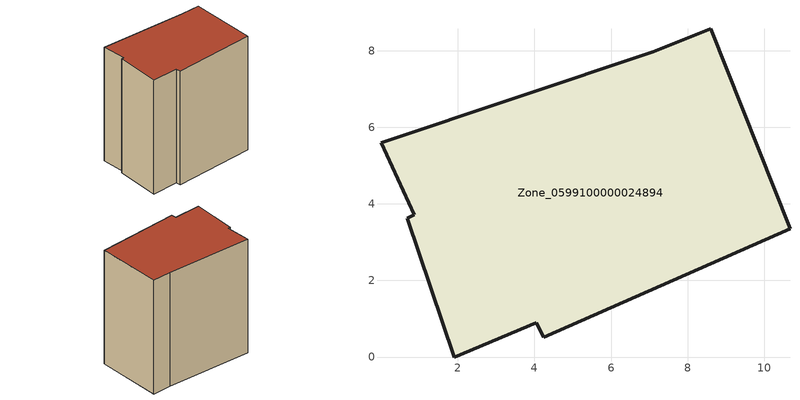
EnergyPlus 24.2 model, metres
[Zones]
Zone_0599100000024894
 floor ground (C_G): 7.1,7.97 8.61,8.57 10.68,3.35 4.24,0.51 4.05,0.89 1.91,0 0.67,3.63 0.86,3.71 0,5.6 z3.52
 wall outside (C_F): 4.24,0.51 10.68,3.35 8.61,8.57 7.1,7.97 0,5.6 0.86,3.71 0.67,3.63 1.91,0 4.05,0.89 4.24,0.51 z3.52:13.7
 roof outside (C_R): 7.1,7.97 0,5.6 0.86,3.71 0.67,3.63 1.91,0 4.05,0.89 4.24,0.51 10.68,3.35 8.61,8.57 z13.7
[BUILDING]
Pand.0599100000024894: North Axis=0; Terrain=City; Loads Convergence Tolerance Value=0.04; Temperature Convergence Tolerance Value=0.4; Solar Distribution=FullExterior; Maximum Number of Warmup Days=25; Minimum Number of Warmup Days=1
[Site:Location]
Rotterdam.The.Hague.AP_ZH_NLD Design_Conditions: Latitude=51.96; Longitude=4.45; Time Zone=1; Elevation=-4.5
[SITE:GROUNDTEMPERATURE:BUILDINGSURFACE]
18, 18, 18, 18, 18, 18, 18, 18, 18, 18, 18, 18
[MATERIAL] Thermal Absorptance=0.9; Solar Absorptance=0.7; Visible Absorptance=0.7
Name | Roughness | Thickness | Conductivity | Density | Specific Heat
G.TI.1946 | MediumSmooth | 0.15 | 1 | 540 | 1210
F.TI.1946 | Rough | 0.3 | 0.857143 | 1920 | 840
R.TI.1946 | MediumRough | 0.2 | 0.1 | 1500 | 1000
[CONSTRUCTION]
C_G: G.TI.1946
C_F: F.TI.1946
C_R: R.TI.1946
[ZONE]
Zone_0599100000024894: Type=1; Multiplier=1; Ceiling Height=Autocalculate; Volume=Autocalculate; Floor Area=autocalculate; Part of Total Floor Area=Yes
[ZONEINFILTRATION:DESIGNFLOWRATE]
Infil_Zone_0599100000024894: Zone or ZoneList or Space or SpaceList=Zone_0599100000024894; Schedule=AlwaysOn; Design Flow Rate Calculation Method=Flow/Area; Flow Rate per Floor Area=0.003; Constant Term Coefficient=1; Temperature Term Coefficient=0; Velocity Term Coefficient=0; Velocity Squared Term Coefficient=0
[HVACTEMPLATE:ZONE:IDEALLOADSAIRSYSTEM]
Zone_0599100000024894: Maximum Heating Supply Air Temperature=50; Minimum Cooling Supply Air Temperature=13; Maximum Heating Supply Air Humidity Ratio=0.0156; Minimum Cooling Supply Air Humidity Ratio=0.0077; Heating Limit=NoLimit; Cooling Limit=NoLimit; Dehumidification Control Type=ConstantSensibleHeatRatio; Cooling Sensible Heat Ratio=0.7; Dehumidification Setpoint=60; Humidification Control Type=None; Humidification Setpoint=30; Outdoor Air Method=None; Outdoor Air Flow Rate per Person=0.00944; Outdoor Air Flow Rate per Zone Floor Area=0; Outdoor Air Flow Rate per Zone=0; Demand Controlled Ventilation Type=None; Outdoor Air Economizer Type=NoEconomizer; Heat Recovery Type=None; Sensible Heat Recovery Effectiveness=0.7; Latent Heat Recovery Effectiveness=0.65
[ZONECONTROL:THERMOSTAT]
ThermostatControl_Zone_0599100000024894: Zone or ZoneList=Zone_0599100000024894; Control Type Schedule=DualSetpointControlType; Control 1=Thermostat_Zone_0599100000024894; Temperature Difference Between Cutout And Setpoint=0
[THERMOSTATSETPOINT:DUALSETPOINT]
Thermostat_Zone_0599100000024894: Heating Setpoint Temperature Schedule=HeatingSetpoint_Zone_0599100000024894; Cooling Setpoint Temperature Schedule=CoolingSetpoint_Zone_0599100000024894
[SCHEDULE:COMPACT]
HeatingSetpoint_Zone_0599100000024894: Through: 12/31, For: AllDays, Until: 24:00, 21
CoolingSetpoint_Zone_0599100000024894: Through: 12/31, For: AllDays, Until: 24:00, 24
DualSetpointControlType: Through: 12/31, For: AllDays, Until: 24:00, 4
AlwaysOn: Through: 12/31, For: AllDays, Until: 24:00, 1
